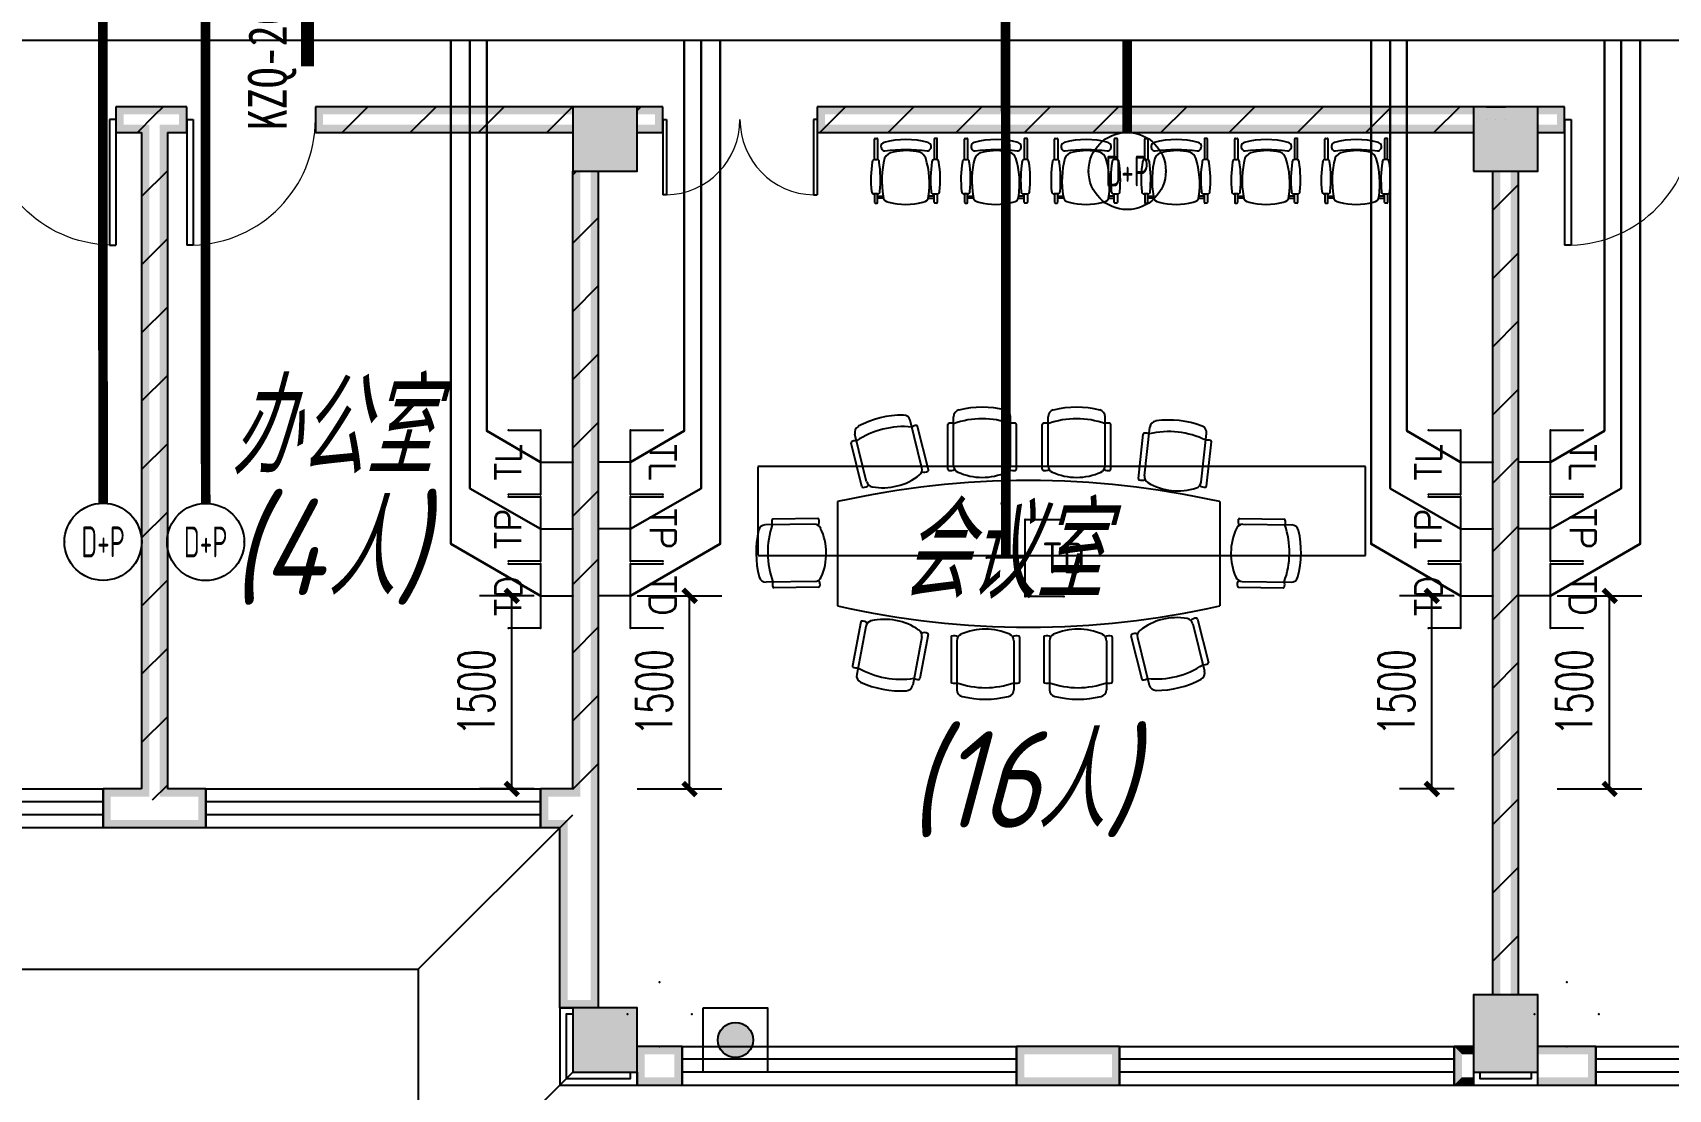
# Model space of a CAD drawing. Extents: x 1241380 to 1952554, y 1012187 to 1766051.
# Drawn here: x 1593869 to 1606579, y 1278688 to 1286896 of the extents above; entities that cross this region are included whole.
import ezdxf
from ezdxf.enums import TextEntityAlignment as Align

# ---------------------------------------------------------------- set-up
doc = ezdxf.new("R2010")
doc.units = 0
doc.linetypes.add('DASH', pattern=[0.35, 0.25, -0.1])
for name, color, linetype in [('1-建筑底图', 8, 'Continuous'), ('DOTLN', 2, 'DASH'), ('EQUIP-插座', 3, 'Continuous'), ('EQUIP-照明', 3, 'Continuous'), ('EQUIP-通讯', 3, 'Continuous'), ('PUB_HATCH', 8, 'Continuous'), ('TEL_DIM', 3, 'Continuous'), ('WIRE-综合布线', 5, 'Continuous'), ('光纤点位', 3, 'Continuous'), ('内网桥架', 1, 'Continuous'), ('填充', 8, 'Continuous'), ('家具', 8, 'Continuous'), ('抗震支吊架', 2, 'Continuous'), ('红机电话', 3, 'Continuous'), ('蓝机电话', 3, 'Continuous')]:
    doc.layers.add(name, color=color, linetype=linetype)
doc.layers.add('内网线路', color=1, linetype='Continuous', lineweight=30)
doc.layers.get('EQUIP-插座').off()
doc.styles.add('_TEL_ATTDEF', font='GBENOR', dxfattribs={"width": 0.8, "height": 3, "bigfont": 'GBCBIG'})
doc.styles.add('_TEL_DIM', font='SIMPLEX', dxfattribs={"width": 0.8, "height": 3.5, "bigfont": 'HZTXT'})
doc.styles.add('A_DIM_T3', font='SIMPLEX', dxfattribs={"width": 0.7, "bigfont": 'HZ'})
doc.styles.add('kzcad', font='', dxfattribs={"width": 0.8})
doc.styles.get("Standard").update_dxf_attribs({"font": 'gbeitc.shx', "bigfont": 'gbcbig.shx'})
doc.styles.get('kzcad').set_extended_font_data('SimSun')
doc.linetypes.add('JIEDI', pattern='A,1.25,-0.25,0.25,-0.25,0.625,["/",Standard,S=0.6,R=0,X=0,Y=-0.3],0.625,-0.25,0.25,-0.25', length=4)
doc.dimstyles.new('_TCH_ARCH&&100', dxfattribs={"dimtxt": 280, "dimasz": 100, "dimexe": 250, "dimexo": 300, "dimgap": 135, "dimtad": 1, "dimdec": 0, "dimzin": 0, "dimdsep": 46, "dimtxsty": 'A_DIM_T3', "dimblk": 'ARCHTICK', "dimcen": 0.09, "dimclrt": 7, "dimazin": 2, "dimtfac": 1, "dimtdec": 0, "dimtix": 1, "dimtmove": 2, "dimatfit": 3, "dimfxl": 100, "dimtolj": 1, "dimtzin": 0, "dimarcsym": 0})
pattern_1 = [(45, (-636285.87, -718395.4), (-265.16515, 265.16515), [])]

# ---------------------------------------------------------------- blocks, each defined once
blk = doc.blocks.new('办公椅2')
at = {"layer": '家具', "color": 8}
for p, q in [((10, 239), (10, 225)), ((81, 244), (15, 244)), ((15, 220), (82, 220)), ((49, 175), (49, 220)), ((49, 220), (65, 220)), ((65, 220), (65, 177)), ((508, 220), (350, 220)), ((352, 244), (508, 244)), ((513, 239), (513, 225)), ((10, -239), (10, -225)), ((15, -220), (82, -220)), ((81, -244), (15, -244)), ((49, -175), (49, -220)), ((49, -220), (65, -220)), ((65, -220), (65, -177)), ((508, -220), (350, -220)), ((352, -244), (508, -244)), ((513, -239), (513, -225))]:
    blk.add_line(p, q, dxfattribs=at)
at = {"layer": '家具'}
for p, q in [((82, 220), (82, 248)), ((349, 242), (349, 226)), ((82, -215), (82, -244)), ((349, -237), (349, -221))]:
    blk.add_line(p, q, dxfattribs=at)
for centre, radius, start, end in [((101, 248), 19, 88.1438, 180), ((193, -568), 840, 80.5473, 96.2767), ((330, 242), 19, 0, 88.1438), ((495, 0), 495, 164.5288, 195.4712), ((63, 132), 45, 90, 180), ((185, -515), 702, 75.5446, 100.0038), ((101, 220), 19, 180, 271.7658), ((193, 1087), 890, 264.0894, 278.9516), ((330, 226), 19, 271.7658, 0), ((325, 93), 80.3, 4.194, 64.106), ((434, 164), 19, 136.4792, 185.4621), ((-1029, -1), 1453, 353.532, 6.4617), ((449, 160), 33.7, 16.6732, 149.5945), ((-146, -1), 650, 344.7441, 15.2559), ((-20, -5), 438, 346.2625, 13.7375), ((322, -71), 91.4, 294.6215, 335.3785), ((63, -132), 45, 180, 270), ((160, 498), 682, 261.8325, 287.0693), ((101, -215), 19, 88.2342, 180), ((101, -244), 19, 180, 271.8562), ((193, -1082), 890, 81.0484, 95.9106), ((330, -221), 19, 0, 88.2342), ((330, -237), 19, 271.8562, 0), ((434, -167), 19, 174.5326, 222.4664), ((449, -163), 33.5, 209.2091, 344.346), ((193, 573), 840, 263.7233, 279.4527)]:
    blk.add_arc(centre, radius, start, end, dxfattribs=at)
at = {"layer": '家具', "color": 8}
for centre, start, end in [((15, 239), 90, 180), ((15, 225), 180, 270), ((508, 239), 0, 90), ((508, 225), 270, 0), ((15, -225), 90, 180), ((15, -239), 180, 270), ((508, -225), 0, 90), ((508, -239), 270, 0)]:
    blk.add_arc(centre, 4.75, start, end, dxfattribs=at)
blk = doc.blocks.new('xfjyc')
at = {"layer": '填充'}
h = blk.add_hatch(color=1, dxfattribs=at)
h.dxf.hatch_style = 1
edge = h.paths.add_edge_path()
edge.add_arc((250, 250), 137, 0, 360)
blk.add_lwpolyline([(0, 500), (500, 500), (500, 0), (0, 0)], close=True)
at = {"color": 1}
blk.add_circle((250, 250), 137, dxfattribs=at)
blk = doc.blocks.new('xfjyc2')
blk.add_blockref('xfjyc', (28365, 76200))
blk = doc.blocks.new('$DorLib2D$00000001')
at = {"color": 0}
for p, q in [((0.45, 0.975), (0.5, 0.975)), ((0.45, 0), (0.45, 0.975)), ((0.5, 0), (0.5, 0.975)), ((0.5, 0), (0.45, 0))]:
    blk.add_line(p, q, dxfattribs=at)
at = {"color": 0, "lineweight": 13}
blk.add_arc((0.475, 0), 0.975, 91.4693, 180, dxfattribs=at)
blk = doc.blocks.new('$WINLIB2D$00000001')
at = {"color": 0}
for points in [[(-0.5, 0.5), (-0.5, -0.5)], [(-0.5, 0.5), (0.5, 0.5)], [(0.5, -0.5), (0.5, 0.5)], [(0.5, 0.1667), (-0.5, 0.1667)], [(0.5, -0.1667), (-0.5, -0.1667)], [(-0.5, -0.5), (0.5, -0.5)]]:
    blk.add_lwpolyline(points, dxfattribs=at)
blk = doc.blocks.new('_FZH')
blk.add_lwpolyline([(-0.5, -0.5), (0.5, -0.5), (0.5, 0.5), (-0.5, 0.5)], close=True)
at = {"layer": 'PUB_HATCH'}
blk.add_solid([(-0.5, -0.5), (0.5, -0.5), (-0.5, 0.5), (0.5, 0.5)], dxfattribs=at)
blk = doc.blocks.new('$plan$00000281')
at = {"layer": '家具'}
for p, q in [((-797, 661), (-889, 1030)), ((-551, 677), (-551, 1058)), ((-108, 677), (-108, 1058)), ((183, 677), (183, 1058)), ((626, 677), (626, 1058)), ((-1227, 553), (-1319, 922)), ((-746, 645), (-831, 982)), ((-596, 650), (-596, 998)), ((-63, 650), (-63, 998)), ((138, 650), (138, 998)), ((671, 650), (671, 998)), ((885, 577), (923, 922)), ((932, 599), (974, 977)), ((1373, 550), (1415, 928)), ((-1264, 516), (-1348, 853)), ((1415, 518), (1453, 864)), ((-1453, 398), (-1453, -412)), ((1517, 398), (1517, -412)), ((-1607, 267), (-1955, 262)), ((1671, 267), (2018, 262)), ((-1634, 222), (-2014, 217)), ((1697, 222), (2077, 217)), ((-1628, -221), (-2008, -227)), ((1691, -221), (2071, -227)), ((-1600, -266), (-1947, -271)), ((1663, -266), (2011, -271)), ((-1273, -536), (-1337, -878)), ((-1234, -571), (-1304, -945)), ((-749, -635), (-813, -976)), ((1308, -551), (1400, -920)), ((1345, -514), (1429, -851)), ((-798, -653), (-869, -1027)), ((-571, -655), (-571, -1002)), ((-526, -682), (-526, -1063)), ((-83, -682), (-83, -1063)), ((-38, -655), (-38, -1002)), ((149, -655), (149, -1002)), ((194, -682), (194, -1063)), ((637, -682), (637, -1063)), ((682, -655), (682, -1002)), ((827, -643), (912, -980)), ((878, -658), (970, -1027))]:
    blk.add_line(p, q, dxfattribs=at)
for centre, radius, start, end in [((-940, 321), 750, 90.0902, 117.9642), ((-941, 1017), 54, 14.0272, 90.0902), ((-497, 1058), 54, 103.937, 180), ((-329, 382), 660, 70.3762, 109.6238), ((-329, 382), 750, 76.063, 103.937), ((-162, 1058), 54, 0, 76.063), ((237, 1058), 54, 103.937, 180), ((405, 382), 660, 70.3762, 109.6238), ((405, 382), 750, 76.063, 103.937), ((572, 1058), 54, 0, 76.063), ((1028, 971), 54, 97.601, 173.664), ((1120, 282), 750, 69.727, 97.601), ((-1266, 935), 54, 117.9642, 194.0272), ((-940, 321), 660, 84.4034, 123.651), ((-841, 931), 57.9, 88.0127, 126.8804), ((-839, 980), 9, 14.0272, 88.0127), ((-587, 998), 9, 106.0145, 180), ((-574, 951), 57.9, 67.1468, 106.0145), ((-85, 951), 57.9, 73.9855, 112.8532), ((-72, 998), 9, 0, 73.9855), ((147, 998), 9, 106.0145, 180), ((161, 951), 57.9, 67.1468, 106.0145), ((649, 951), 57.9, 73.9855, 112.8532), ((662, 998), 9, 0, 73.9855), ((932, 921), 9, 99.6786, 173.664), ((940, 873), 57.9, 60.8108, 99.6786), ((1120, 282), 660, 64.0403, 103.2878), ((1361, 934), 54, 353.664, 69.727), ((-1339, 855), 9, 120.0417, 194.0272), ((-1315, 813), 57.9, 81.174, 120.0417), ((1425, 819), 57.9, 67.6495, 106.5173), ((1444, 865), 9, 353.664, 67.6495), ((-849, 648), 54, 308.1762, 14.0272), ((-755, 643), 9, 300.0417, 14.0272), ((-587, 650), 9, 180, 253.9855), ((-574, 697), 57.9, 253.9855, 302.3202), ((-497, 677), 54, 180, 245.851), ((-162, 677), 54, 294.149, 0), ((-85, 697), 57.9, 237.6798, 286.0145), ((-72, 650), 9, 286.0145, 0), ((147, 650), 9, 180, 253.9855), ((161, 697), 57.9, 253.9855, 302.3202), ((237, 677), 54, 180, 245.851), ((572, 677), 54, 294.149, 0), ((649, 697), 57.9, 237.6798, 286.0145), ((662, 650), 9, 286.0145, 0), ((32, -6202), 6765, 77.3196, 102.6804), ((-1255, 518), 9, 194.0272, 268.0127), ((-1253, 567), 57.9, 268.0127, 316.3474), ((-1174, 566), 54, 194.0272, 259.8782), ((-1102, 970), 464, 259.8782, 308.1762), ((-780, 685), 57.9, 251.707, 300.0417), ((-329, 1051), 464, 245.851, 294.149), ((405, 1051), 464, 245.851, 294.149), ((894, 576), 9, 173.664, 247.6495), ((912, 622), 57.9, 247.6495, 295.9842), ((986, 593), 54, 173.664, 239.515), ((1194, 946), 464, 239.515, 287.813), ((1319, 556), 54, 287.813, 353.664), ((1397, 568), 57.9, 231.3438, 279.6786), ((1406, 519), 9, 279.6786, 353.664), ((-1907, 240), 57.9, 164.7793, 203.647), ((-1955, 253), 9, 90.7938, 164.7793), ((-1607, 258), 9, 16.8083, 90.7938), ((-1654, 244), 57.9, 328.4736, 16.8083), ((1717, 244), 57.9, 163.1917, 211.5264), ((1671, 258), 9, 89.2062, 163.1917), ((2018, 253), 9, 15.2207, 89.2062), ((1971, 240), 57.9, 336.353, 15.2207), ((-1336, 4), 750, 166.8568, 194.7308), ((-2014, 163), 54, 90.7938, 166.8568), ((-1336, 4), 660, 161.17, 200.4176), ((-1633, 168), 54, 24.9428, 90.7938), ((-2005, -5), 464, 336.6448, 24.9428), ((2068, -5), 464, 155.0572, 203.3552), ((1696, 168), 54, 89.2062, 155.0572), ((1399, 4), 660, 339.5824, 18.83), ((2077, 163), 54, 13.1432, 89.2062), ((1399, 4), 750, 345.2692, 13.1432), ((-2009, -173), 54, 194.7308, 270.7938), ((-1901, -248), 57.9, 157.9406, 196.8083), ((-1629, -167), 54, 270.7938, 336.6448), ((-1647, -244), 57.9, 344.7793, 33.114), ((1692, -167), 54, 203.3552, 269.2062), ((1711, -244), 57.9, 146.886, 195.2207), ((1964, -248), 57.9, 343.1917, 22.0594), ((2072, -173), 54, 269.2062, 345.2692), ((-1947, -262), 9, 196.8083, 270.7938), ((-1600, -257), 9, 270.7938, 344.7793), ((1663, -257), 9, 195.2207, 269.2062), ((2011, -262), 9, 269.2062, 343.1917), ((32, 6188), 6765, 257.3196, 282.6804), ((1183, -967), 464, 79.8781, 128.1762), ((1334, -565), 57.9, 88.0126, 136.3473), ((1336, -516), 9, 14.0271, 88.0126), ((-1264, -538), 9, 95.3403, 169.3258), ((-1260, -587), 57.9, 47.0056, 95.3403), ((-1181, -581), 54, 103.4748, 169.3258), ((-1085, -980), 464, 55.1768, 103.4748), ((-851, -643), 54, 349.3258, 55.1768), ((-780, -677), 57.9, 63.3113, 111.646), ((-758, -633), 9, 349.3258, 63.3113), ((-472, -682), 54, 114.149, 180), ((-304, -1056), 464, 65.851, 114.149), ((-137, -682), 54, 0, 65.851), ((248, -682), 54, 114.149, 180), ((416, -1056), 464, 65.851, 114.149), ((583, -682), 54, 0, 65.851), ((836, -641), 9, 120.0417, 194.0271), ((861, -683), 57.9, 71.7069, 120.0417), ((930, -645), 54, 128.1762, 194.0271), ((1255, -564), 54, 14.0271, 79.8781), ((-562, -655), 9, 106.0145, 180), ((-548, -702), 57.9, 57.6798, 106.0145), ((-60, -702), 57.9, 73.9855, 122.3202), ((-47, -655), 9, 0, 73.9855), ((158, -655), 9, 106.0145, 180), ((172, -702), 57.9, 57.6798, 106.0145), ((660, -702), 57.9, 73.9855, 122.3202), ((673, -655), 9, 0, 73.9855), ((-1328, -879), 9, 169.3258, 243.3113), ((-1306, -836), 57.9, 243.3113, 282.179), ((1021, -319), 660, 264.4034, 303.6509), ((1396, -811), 57.9, 261.1739, 300.0417), ((1420, -853), 9, 300.0417, 14.0271), ((-1251, -955), 54, 169.3258, 245.3888), ((-961, -322), 660, 239.702, 278.9496), ((-961, -322), 750, 245.3888, 273.2628), ((-827, -926), 57.9, 236.4726, 275.3403), ((-822, -975), 9, 275.3403, 349.3258), ((-562, -1002), 9, 180, 253.9855), ((-548, -955), 57.9, 253.9855, 292.8532), ((-304, -387), 660, 250.3762, 289.6238), ((-60, -955), 57.9, 247.1468, 286.0145), ((-47, -1002), 9, 286.0145, 0), ((158, -1002), 9, 180, 253.9855), ((172, -955), 57.9, 253.9855, 292.8532), ((416, -387), 660, 250.3762, 289.6238), ((660, -955), 57.9, 247.1468, 286.0145), ((673, -1002), 9, 286.0145, 0), ((920, -978), 9, 194.0271, 268.0126), ((922, -929), 57.9, 268.0126, 306.8804), ((1021, -319), 750, 270.0901, 297.9641), ((1347, -933), 54, 297.9641, 14.0271), ((-922, -1017), 54, 273.2628, 349.3258), ((-472, -1063), 54, 180, 256.063), ((-304, -387), 750, 256.063, 283.937), ((-137, -1063), 54, 283.937, 0), ((248, -1063), 54, 180, 256.063), ((416, -387), 750, 256.063, 283.937), ((583, -1063), 54, 283.937, 0), ((1022, -1014), 54, 194.0271, 270.0901)]:
    blk.add_arc(centre, radius, start, end, dxfattribs=at)
blk = doc.blocks.new('$DorLib2D$00000002')
at = {"color": 0}
for p, q in [((-0.5, 0), (-0.5, 0.4875)), ((-0.475, 0.4875), (-0.5, 0.4875)), ((-0.475, 0), (-0.475, 0.4875)), ((0.475, 0), (0.475, 0.4875)), ((0.475, 0.4875), (0.5, 0.4875)), ((0.5, 0), (0.5, 0.4875)), ((-0.5, 0), (-0.475, 0)), ((0.5, 0), (0.475, 0))]:
    blk.add_line(p, q, dxfattribs=at)
at = {"color": 0, "lineweight": 13}
for centre, start, end in [((-0.4875, 0), 0, 88.53072), ((0.4875, 0), 91.46928, 180)]:
    blk.add_arc(centre, 0.4875, start, end, dxfattribs=at)
blk = doc.blocks.new('1-一层建筑底图')
at = {"layer": '1-建筑底图'}
h = blk.add_hatch(dxfattribs=at)
h.set_pattern_fill('普通砖', color=8, scale=150, style=0)
h.set_pattern_definition(pattern_1)
h.paths.add_polyline_path([(24050, 83517), (24050, 83650), (23750, 83650), (23750, 83450), (23950, 83450), (24010, 83510)])
for points in [[(24050, 83650), (23750, 83650), (23810, 83590), (24050, 83590)], [(23750, 83650), (23750, 83450), (23810, 83510), (23810, 83590)], [(24300, 83650), (24050, 83650), (24050, 83590), (24240, 83590)], [(24300, 83450), (24300, 83650), (24240, 83590), (24240, 83510)], [(27300, 83590), (27300, 83650), (25300, 83650), (25360, 83590)], [(25300, 83650), (25300, 83450), (25360, 83510), (25360, 83590)], [(27800, 83650), (27300, 83650), (27360, 83590), (27740, 83590)], [(27300, 83650), (27300, 83150), (27360, 83210), (27360, 83590)], [(27800, 83150), (27800, 83650), (27740, 83590), (27740, 83210)], [(27800, 83650), (27800, 83590), (27940, 83590), (28000, 83650)], [(28000, 83450), (28000, 83650), (27940, 83590), (27940, 83510)], [(34300, 83590), (34300, 83650), (34400, 83650), (34400, 83650), (29200, 83650), (29260, 83590)], [(29200, 83650), (29200, 83450), (29260, 83510), (29260, 83590)], [(34800, 83650), (34300, 83650), (34360, 83590), (34740, 83590)], [(34300, 83650), (34300, 83150), (34360, 83210), (34360, 83590)], [(34400, 83650), (34550, 83650), (34550, 83650), (34400, 83650)], [(34400, 83650), (34460, 83650), (34460, 83650), (34400, 83650)], [(34550, 83650), (34800, 83650), (34800, 83590), (34948, 83590), (35008, 83650), (34550, 83650)], [(34800, 83150), (34800, 83650), (34740, 83590), (34740, 83210)], [(35008, 83450), (35008, 83650), (34948, 83590), (34948, 83510)], [(23750, 83450), (23950, 83450), (24010, 83510), (23810, 83510)], [(23950, 83450), (23950, 78350), (24010, 78290), (24010, 83510)], [(24150, 83450), (24150, 78350), (24090, 78290), (24090, 83510)], [(24150, 83450), (24300, 83450), (24240, 83510), (24090, 83510)], [(27300, 83450), (27300, 83510), (25360, 83510), (25300, 83450)], [(27800, 83510), (27800, 83450), (28000, 83450), (27940, 83510)], [(34300, 83450), (34300, 83510), (29260, 83510), (29200, 83450)], [(34800, 83510), (34800, 83450), (35008, 83450), (34948, 83510)], [(27300, 83150), (27800, 83150), (27740, 83210), (27360, 83210)], [(27360, 83150), (27300, 83150), (27300, 78350), (27360, 78290)], [(27500, 83150), (27440, 83150), (27440, 78150), (27500, 78150)], [(34300, 83150), (34800, 83150), (34740, 83210), (34360, 83210)], [(34510, 83150), (34450, 83150), (34450, 76750), (34510, 76750)], [(34650, 83150), (34590, 83150), (34590, 76750), (34650, 76750)], [(23950, 78350), (23650, 78350), (23710, 78290), (24010, 78290)], [(23650, 78350), (23650, 78050), (23710, 78110), (23710, 78290)], [(24450, 78350), (24150, 78350), (24090, 78290), (24390, 78290)], [(24450, 78050), (24450, 78350), (24390, 78290), (24390, 78110)], [(27300, 78350), (27050, 78350), (27110, 78290), (27360, 78290)], [(27050, 78350), (27050, 78050), (27110, 78110), (27110, 78290)], [(23650, 78050), (24050, 78050), (24050, 78110), (23710, 78110)], [(24050, 78050), (24450, 78050), (24390, 78110), (24050, 78110)], [(27050, 78050), (27200, 78050), (27260, 78110), (27110, 78110)], [(27200, 76650), (27260, 76650), (27260, 78110), (27200, 78050)], [(27500, 76650), (27500, 78150), (27440, 78150), (27440, 76650)], [(27200, 76650), (27500, 76650), (27500, 76710), (27200, 76710)], [(27800, 76650), (27300, 76650), (27360, 76590), (27740, 76590)], [(27300, 76650), (27300, 76150), (27360, 76210), (27360, 76590)], [(27800, 76150), (27800, 76650), (27740, 76590), (27740, 76210)], [(34800, 76750), (34300, 76750), (34360, 76690), (34740, 76690)], [(34300, 76750), (34300, 76150), (34360, 76210), (34360, 76690)], [(34800, 76150), (34800, 76750), (34740, 76690), (34740, 76210)], [(28150, 76350), (27800, 76350), (27860, 76290), (28090, 76290)], [(27800, 76350), (27800, 76150), (27800, 76050), (27860, 76110), (27860, 76290)], [(28150, 76050), (28150, 76350), (28090, 76290), (28090, 76110)], [(31550, 76350), (30750, 76350), (30810, 76290), (31490, 76290)], [(30750, 76350), (30750, 76050), (30810, 76110), (30810, 76290)], [(31550, 76050), (31550, 76350), (31490, 76290), (31490, 76110)], [(34300, 76350), (34150, 76350), (34210, 76290), (34300, 76290)], [(34150, 76350), (34150, 76050), (34210, 76110), (34210, 76290)], [(34800, 76350), (34800, 76290), (35190, 76290), (35250, 76350)], [(35250, 76050), (35250, 76350), (35190, 76290), (35190, 76110)], [(27300, 76150), (27800, 76150), (27740, 76210), (27360, 76210)], [(34300, 76150), (34800, 76150), (34740, 76210), (34360, 76210)], [(27800, 76050), (28150, 76050), (28090, 76110), (27860, 76110)], [(30750, 76050), (31550, 76050), (31490, 76110), (30810, 76110)], [(34150, 76050), (34300, 76050), (34300, 76110), (34210, 76110)], [(34800, 76050), (35250, 76050), (35190, 76110), (34800, 76110)]]:
    blk.add_hatch(color=8, dxfattribs=at).paths.add_polyline_path(points)
h = blk.add_hatch(dxfattribs=at)
h.set_pattern_fill('普通砖', color=8, scale=150, style=0)
h.set_pattern_definition(pattern_1)
h.paths.add_polyline_path([(24090, 83510), (24150, 83450), (24300, 83450), (24300, 83650), (24050, 83650), (24050, 83517)])
h = blk.add_hatch(dxfattribs=at)
h.set_pattern_fill('普通砖', color=8, scale=150, style=0)
h.set_pattern_definition(pattern_1)
h.paths.add_polyline_path([(27300, 83450), (27300, 83650), (25300, 83650), (25300, 83450)])
h = blk.add_hatch(dxfattribs=at)
h.set_pattern_fill('普通砖', color=8, scale=150, style=0)
h.set_pattern_definition(pattern_1)
h.paths.add_polyline_path([(27800, 83650), (27800, 83450), (28000, 83450), (28000, 83650)])
h = blk.add_hatch(dxfattribs=at)
h.set_pattern_fill('普通砖', color=8, scale=150, style=0)
h.set_pattern_definition(pattern_1)
h.paths.add_polyline_path([(34300, 83450), (34300, 83650), (34400, 83650), (34400, 83650), (29200, 83650), (29200, 83450)])
h = blk.add_hatch(dxfattribs=at)
h.set_pattern_fill('普通砖', color=8, scale=150, style=0)
h.set_pattern_definition(pattern_1)
h.paths.add_polyline_path([(34550, 83650), (34800, 83650), (34800, 83450), (35008, 83450), (35008, 83650), (34550, 83650)])
h = blk.add_hatch(dxfattribs=at)
h.set_pattern_fill('普通砖', color=8, scale=150, style=0)
h.set_pattern_definition(pattern_1)
h.paths.add_polyline_path([(24050, 83517), (24010, 83510), (23950, 83450), (23950, 78350), (24050, 78250), (24150, 78350), (24150, 83450), (24090, 83510)])
h = blk.add_hatch(dxfattribs=at)
h.set_pattern_fill('普通砖', color=8, scale=150, style=0)
h.set_pattern_definition(pattern_1)
h.paths.add_polyline_path([(27500, 83150), (27300, 83150), (27300, 78350), (27360, 78290), (27333, 78183), (27440, 78150), (27500, 78150)])
h = blk.add_hatch(dxfattribs=at)
h.set_pattern_fill('普通砖', color=8, scale=150, style=0)
h.set_pattern_definition(pattern_1)
h.paths.add_polyline_path([(34650, 83150), (34450, 83150), (34450, 76750), (34650, 76750)])
at = {"layer": '1-建筑底图', "color": 8}
for p, q in [((24050, 83650), (23750, 83650)), ((23750, 83650), (23750, 83450)), ((24300, 83650), (24050, 83650)), ((24300, 83450), (24300, 83650)), ((27300, 83650), (25300, 83650)), ((25300, 83650), (25300, 83450)), ((28000, 83650), (27800, 83650)), ((28000, 83450), (28000, 83650)), ((34400, 83650), (29200, 83650)), ((29200, 83650), (29200, 83450)), ((34400, 83650), (34550, 83650)), ((35008, 83650), (34550, 83650)), ((35008, 83450), (35008, 83650)), ((34400, 83550), (34400, 83550)), ((34475, 83550), (34475, 83550)), ((34550, 83550), (34550, 83550)), ((23750, 83450), (23950, 83450)), ((23950, 83450), (23950, 78350)), ((24150, 83450), (24150, 78350)), ((24150, 83450), (24300, 83450)), ((25300, 83450), (27300, 83450)), ((27800, 83450), (28000, 83450)), ((29200, 83450), (34300, 83450)), ((34800, 83450), (35008, 83450)), ((27300, 78350), (27300, 83150)), ((27500, 78150), (27500, 83150)), ((34450, 76750), (34450, 83150)), ((34650, 76750), (34650, 83150)), ((23950, 78350), (23650, 78350)), ((23650, 78350), (23650, 78050)), ((24450, 78350), (24150, 78350)), ((24450, 78050), (24450, 78350)), ((27300, 78350), (27050, 78350)), ((27050, 78350), (27050, 78050)), ((23650, 78050), (24050, 78050)), ((24050, 78050), (24450, 78050)), ((26100, 76950), (27300, 78150)), ((27050, 78050), (27200, 78050)), ((27200, 76650), (27200, 78050)), ((27500, 76650), (27500, 78150)), ((27200, 76650), (27300, 76650)), ((28150, 76350), (27800, 76350)), ((28150, 76050), (28150, 76350)), ((31550, 76350), (30750, 76350)), ((30750, 76350), (30750, 76050)), ((31550, 76050), (31550, 76350)), ((34300, 76350), (34150, 76350)), ((34150, 76350), (34150, 76050)), ((35250, 76350), (34800, 76350)), ((35250, 76050), (35250, 76350)), ((26100, 74950), (27300, 76150)), ((27800, 76150), (27800, 76050)), ((27800, 76050), (28150, 76050)), ((30750, 76050), (31550, 76050)), ((34150, 76050), (34300, 76050)), ((34800, 76050), (35250, 76050))]:
    blk.add_line(p, q, dxfattribs=at)
for points in [[(15000, 71650), (15000, 76950), (26100, 76950), (26100, 74950), (50750, 74950)], [(27300, 76650), (27200, 76650), (27200, 76050), (27800, 76050), (27800, 76150)], [(27300, 76600), (27250, 76600), (27250, 76100), (27750, 76100), (27750, 76150)], [(34300, 76150), (34300, 76050), (34800, 76050), (34800, 76150)], [(34350, 76150), (34350, 76100), (34750, 76100), (34750, 76150)]]:
    blk.add_lwpolyline(points, dxfattribs=at)
for name, p, xscale, yscale, zscale in [('_FZH', (27550, 83400), 500.0009761839174, 500.0000001980225, 500.0000001980225), ('$DorLib2D$00000001', (35508, 83550), -1000, -1000, -1000), ('$WINLIB2D$00000001', (22350, 78200), 2600, 300, 2600), ('$WINLIB2D$00000001', (25750, 78200), 2600, 300, 2600)]:
    blk.add_blockref(name, p, dxfattribs=dict(at, xscale=xscale, yscale=yscale, zscale=zscale))
for name, p, xscale, yscale, zscale, rotation in [('_FZH', (34550, 83400), 499.9999993913807, 499.987571166479, 499.987571166479, 7.443838987317013e-09), ('$DorLib2D$00000001', (23250, 83550), -1000, 1000, -1000, 180), ('$DorLib2D$00000001', (24800, 83550), 1000, 1000, 1000, 180), ('$DorLib2D$00000002', (28600, 83550), 1200, 1200, 1200, 180), ('_FZH', (27550, 76400), 499.9995176560478, 500.0121183975134, 500.0121183975134, 359.9999999735463), ('_FZH', (34550, 76450), 499.9999997687992, 600.0245472484967, 600.0245472484967, 359.9999999769348), ('$WINLIB2D$00000001', (29450, 76200), -2600, -300, -2600, 180), ('$WINLIB2D$00000001', (32850, 76200), -2600, -300, -2600, 180), ('$WINLIB2D$00000001', (36550, 76200), -2600, -300, -2600, 180)]:
    blk.add_blockref(name, p, dxfattribs=dict(at, xscale=xscale, yscale=yscale, zscale=zscale, rotation=rotation))
at = {"layer": '1-建筑底图', "color": 8, "lineweight": 9, "rotation": 90}
for p in [(29889, 82891), (30589, 82891), (31289, 82891), (31989, 82891), (32689, 82891), (33389, 82891)]:
    blk.add_blockref('办公椅2', p, dxfattribs=at)
at = {"layer": '1-建筑底图', "color": 8}
for name, p in [('$plan$00000281', (30811, 80184)), ('xfjyc2', (-50, -50))]:
    blk.add_blockref(name, p, dxfattribs=at)
for s, height, p in [('办公室', 723.4, (24640, 80796)), ('(4', 750, (24638, 79855)), ('人', 723, (25388, 79855)), (')', 750, (25914, 79855)), ('会议室', 723.4, (29845, 79833)), ('(16', 750, (29903, 78049)), ('人', 723, (30903, 78049)), (')', 750, (31429, 78049))]:
    blk.add_text(s, height=height, dxfattribs=at).set_placement(p)
blk = doc.blocks.new('$equip_U$00000080(win7-PC-wzy)')
blk.add_circle((0, 0.5), 0.5)
for p in [(0, 0.999), (-0.5, 0.5), (0.5, 0.5)]:
    blk.add_point(p)
at = {"color": 7, "style": '_TEL_DIM', "width": 0.7}
blk.add_attdef('$TEXT$', text='', height=0.4, dxfattribs=at).set_placement((0, 0.5), align=Align.MIDDLE_CENTER)
at = {"color": 7, "style": '_TEL_DIM', "flags": 1}
for tag in ['A', 'REMARK']:
    blk.add_attdef(tag, text='', height=0.00002, dxfattribs=at).set_placement((0, 0), align=Align.MIDDLE_CENTER)
blk = doc.blocks.new('$equip$00002670')
for p, q in [((-0.5, 0.499), (-0.5, 0.999)), ((0.5, 0.999), (0.5, 0.499)), ((0.5, 0.499), (-0.5, 0.499)), ((0, 0.5), (0, 0))]:
    blk.add_line(p, q)
for p in [(-0.5, 0.999), (0.5, 0.999), (-0.5, 0.499), (0.5, 0.499), (0, 0)]:
    blk.add_point(p)
at = {"color": 7, "style": '_TEL_DIM'}
blk.add_attdef('$TEXT$', text='', height=0.4, dxfattribs=at).set_placement((0, 0.999), align=Align.MIDDLE_CENTER)
at = {"color": 7, "style": '_TEL_DIM', "flags": 1}
blk.add_attdef('A', text='', height=0.000025, dxfattribs=at).set_placement((0, 0), align=Align.MIDDLE_CENTER)
blk = doc.blocks.new('$equip$00001239')
for p, q in [((-0.5, 1.05), (-0.5, 1)), ((0.5, 1.05), (0.5, 1)), ((0.5, 1), (-0.5, 1)), ((0.5, 0.5), (-0.5, 0.5)), ((0, 0.5), (0, 0))]:
    blk.add_line(p, q)
blk.add_arc((0, 1), 0.5, 180, 0)
for points in [[(0, 0.75), (-0.433, 0.75), (0, 1), (-0.5, 1)], [(0, 0.567), (-0.25, 0.567), (0, 0.75), (-0.433, 0.75)], [(0, 0.5), (0, 0.5), (0, 0.567), (-0.25, 0.567)]]:
    blk.add_solid(points)
at = {"layer": 'EQUIP-照明'}
for p in [(0, 1), (-0.5, 0.5), (0.5, 0.5), (0, 0)]:
    blk.add_point(p, dxfattribs=at)
at = {"layer": 'EQUIP-照明', "flags": 9}
blk.add_attdef('A', (0, 0), '', height=0.00002, dxfattribs=at)
blk = doc.blocks.new('$equip$00001867')
for p, q in [((-0.5, 0.499), (-0.5, 0.999)), ((0.5, 0.999), (0.5, 0.499)), ((0.5, 0.499), (-0.5, 0.499)), ((0, 0.5), (0, 0))]:
    blk.add_line(p, q)
for p in [(-0.5, 0.999), (0.5, 0.999), (-0.5, 0.499), (0.5, 0.499), (0, 0)]:
    blk.add_point(p)
at = {"color": 7, "style": '_TEL_DIM'}
blk.add_attdef('$TEXT$', text='', height=0.4, dxfattribs=at).set_placement((0, 0.999), align=Align.MIDDLE_CENTER)
at = {"color": 7, "style": '_TEL_DIM', "flags": 1}
blk.add_attdef('A', text='', height=0.00002, dxfattribs=at).set_placement((0, 0), align=Align.MIDDLE_CENTER)
blk = doc.blocks.new('_ArchTick')
at = {"color": 0, "linetype": 'ByBlock', "const_width": 0.4}
blk.add_lwpolyline([(-0.5, -0.5), (0.5, 0.5)], dxfattribs=at)
blk = doc.blocks.new('*D197')
at = {"layer": 'Defpoints', "color": 0, "transparency": 16777216}
for p in [(41281, 305067), (41989, 305067), (41281, 303567)]:
    blk.add_point(p, dxfattribs=at)
at = {"layer": 'TEL_DIM', "color": 0, "lineweight": -2, "transparency": 16777216}
for p, q in [((41581, 305067), (42239, 305067)), ((41989, 303567), (41989, 305067)), ((41581, 303567), (42239, 303567))]:
    blk.add_line(p, q, dxfattribs=at)
at = {"layer": 'TEL_DIM', "color": 0, "lineweight": -2, "transparency": 16777216, "xscale": 100, "yscale": 100, "zscale": 100}
for p, rotation in [((41989, 305067), 90), ((41989, 303567), 270)]:
    blk.add_blockref('_ArchTick', p, dxfattribs=dict(at, rotation=rotation))
at = {"layer": 'TEL_DIM', "color": 7, "transparency": 16777216, "insert": (41714, 304317), "char_height": 280, "attachment_point": 5, "rotation": 90, "style": 'A_DIM_T3'}
blk.add_mtext('\\A1;1500', dxfattribs=at)
blk = doc.blocks.new('*D198')
at = {"layer": 'Defpoints', "color": 0, "transparency": 16777216}
for p in [(34131, 305067), (34839, 305067), (34131, 303567)]:
    blk.add_point(p, dxfattribs=at)
at = {"layer": 'TEL_DIM', "color": 0, "lineweight": -2, "transparency": 16777216}
for p, q in [((34431, 305067), (35089, 305067)), ((34839, 303567), (34839, 305067)), ((34431, 303567), (35089, 303567))]:
    blk.add_line(p, q, dxfattribs=at)
at = {"layer": 'TEL_DIM', "color": 0, "lineweight": -2, "transparency": 16777216, "xscale": 100, "yscale": 100, "zscale": 100}
for p, rotation in [((34839, 305067), 90), ((34839, 303567), 270)]:
    blk.add_blockref('_ArchTick', p, dxfattribs=dict(at, rotation=rotation))
at = {"layer": 'TEL_DIM', "color": 7, "transparency": 16777216, "insert": (34564, 304317), "char_height": 280, "attachment_point": 5, "rotation": 90, "style": 'A_DIM_T3'}
blk.add_mtext('\\A1;1500', dxfattribs=at)
blk = doc.blocks.new('*D202')
at = {"layer": 'Defpoints', "color": 0, "transparency": 16777216}
for p in [(40607, 305067), (41081, 305067), (41081, 303567)]:
    blk.add_point(p, dxfattribs=at)
at = {"layer": 'TEL_DIM', "color": 0, "lineweight": -2, "transparency": 16777216}
for p, q in [((40781, 305067), (40357, 305067)), ((40607, 303567), (40607, 305067)), ((40781, 303567), (40357, 303567))]:
    blk.add_line(p, q, dxfattribs=at)
at = {"layer": 'TEL_DIM', "color": 0, "lineweight": -2, "transparency": 16777216, "xscale": 100, "yscale": 100, "zscale": 100}
for p, rotation in [((40607, 305067), 90), ((40607, 303567), 270)]:
    blk.add_blockref('_ArchTick', p, dxfattribs=dict(at, rotation=rotation))
at = {"layer": 'TEL_DIM', "color": 7, "transparency": 16777216, "insert": (40332, 304317), "char_height": 280, "attachment_point": 5, "rotation": 90, "style": 'A_DIM_T3'}
blk.add_mtext('\\A1;1500', dxfattribs=at)
blk = doc.blocks.new('*D203')
at = {"layer": 'Defpoints', "color": 0, "transparency": 16777216}
for p in [(33457, 305067), (33931, 305067), (33931, 303567)]:
    blk.add_point(p, dxfattribs=at)
at = {"layer": 'TEL_DIM', "color": 0, "lineweight": -2, "transparency": 16777216}
for p, q in [((33631, 305067), (33207, 305067)), ((33457, 303567), (33457, 305067)), ((33631, 303567), (33207, 303567))]:
    blk.add_line(p, q, dxfattribs=at)
at = {"layer": 'TEL_DIM', "color": 0, "lineweight": -2, "transparency": 16777216, "xscale": 100, "yscale": 100, "zscale": 100}
for p, rotation in [((33457, 305067), 90), ((33457, 303567), 270)]:
    blk.add_blockref('_ArchTick', p, dxfattribs=dict(at, rotation=rotation))
at = {"layer": 'TEL_DIM', "color": 7, "transparency": 16777216, "insert": (33182, 304317), "char_height": 280, "attachment_point": 5, "rotation": 90, "style": 'A_DIM_T3'}
blk.add_mtext('\\A1;1500', dxfattribs=at)
blk = doc.blocks.new('A$C4A9128F6')
at = {"layer": 'DOTLN', "linetype": 'DASH'}
blk.add_lwpolyline([(-38161.2, -4032.4), (-33438.7, -4032.4), (-33438.7, -3342.2), (-38161.2, -3342.2)], close=True, dxfattribs=at)
at = {"layer": '内网桥架'}
blk.add_line((-2594, -31.3), (-53615, -31.3), dxfattribs=at)
at = {"layer": '内网线路'}
for points in [[(-39849.3, -4346.7), (-40545.9, -3942.3), (-40545.9, -31.3)], [(-39849.3, -3826.7), (-40398.2, -3512.4), (-40398.2, -31.3)], [(-39849.3, -3308.4), (-40267.2, -3065.3), (-40267.2, -31.3)], [(-39150.3, -3308.4), (-38732.4, -3065.3), (-38732.4, -31.3)], [(-39150.3, -3826.7), (-38601.4, -3512.4), (-38601.4, -31.3)], [(-39150.3, -4346.7), (-38453.8, -3942.3), (-38453.8, -31.3)], [(-32699.3, -4346.7), (-33395.9, -3942.3), (-33395.9, -31.3)], [(-32699.3, -3826.7), (-33248.2, -3512.4), (-33248.2, -31.3)], [(-32699.3, -3308.4), (-33117.2, -3065.3), (-33117.2, -31.3)], [(-32000.3, -3308.4), (-31582.4, -3065.3), (-31582.4, -31.3)], [(-32000.3, -3826.7), (-31451.4, -3512.4), (-31451.4, -31.3)], [(-32000.3, -4346.7), (-31303.8, -3942.3), (-31303.8, -31.3)]]:
    blk.add_lwpolyline(points, dxfattribs=at)
at = {"layer": 'EQUIP-插座', "xscale": 500, "yscale": 500, "zscale": 500}
for p in [(-38924.8, -7846.7), (-31874.8, -7846.7)]:
    blk.add_blockref('$equip$00001239', p, dxfattribs=at)
at = {"layer": '光纤点位', "xscale": 500, "yscale": 500, "zscale": 500}
for p, rotation in [((-39599.8, -4346.7), 90), ((-39399.8, -4346.7), 270), ((-32449.8, -4346.7), 90), ((-32249.8, -4346.7), 270)]:
    blk.add_blockref('$equip$00002670', p, dxfattribs=dict(at, rotation=rotation)).add_auto_attribs({'$TEXT$': 'TD'})
at = {"layer": '红机电话', "xscale": 500, "yscale": 500, "zscale": 500}
for p, rotation in [((-39599.8, -3826.7), 90), ((-39399.8, -3826.7), 270), ((-32449.8, -3826.7), 90), ((-32249.8, -3826.7), 270)]:
    blk.add_blockref('$equip$00001867', p, dxfattribs=dict(at, rotation=rotation)).add_auto_attribs({'$TEXT$': 'TP'})
at = {"layer": '蓝机电话', "xscale": 500, "yscale": 500, "zscale": 500}
for p, rotation in [((-39599.8, -3308.4), 90), ((-39399.8, -3308.4), 270), ((-32449.8, -3308.4), 90), ((-32249.8, -3308.4), 270)]:
    blk.add_blockref('$equip$00001867', p, dxfattribs=dict(at, rotation=rotation)).add_auto_attribs({'$TEXT$': 'TL'})
at = {"layer": 'TEL_DIM'}
for p1, p2, distance, picture, middle in [((-39599.8, -5846.7), (-39599.8, -4346.7), 473.5, '*D203', (-40348.3, -5096.7)), ((-39399.8, -5846.7), (-39399.8, -4346.7), -708, '*D198', (-38966.8, -5096.7)), ((-32449.8, -5846.7), (-32449.8, -4346.7), 473.5, '*D202', (-33198.3, -5096.7)), ((-32249.8, -5846.7), (-32249.8, -4346.7), -708, '*D197', (-31816.8, -5096.7))]:
    dim = blk.add_aligned_dim(p1=p1, p2=p2, distance=distance, dimstyle='_TCH_ARCH&&100', dxfattribs=at)
    dim.commit()
    dim.dimension.update_dxf_attribs({"geometry": picture, "text_midpoint": middle, "insert": (-73530.4, -309413.6)})

msp = doc.modelspace()

# ---------------------------------------------------------------- linework, layer by layer
at = {"layer": 'WIRE-综合布线', "linetype": 'Continuous', "const_width": 75}
for points in [[(1594413.2, 1287381.4), (1594415.3, 1283240.5)], [(1595210.6, 1287381.8), (1595212.7, 1283239.5)], [(1601429, 1287385), (1601431.2, 1282815.6)], [(1602373.6, 1286836.5), (1602374, 1286121.1)]]:
    msp.add_lwpolyline(points, dxfattribs=at)
at = {"layer": '抗震支吊架', "color": 2, "const_width": 100}
msp.add_lwpolyline([(1596003.4, 1286635), (1596003.4, 1287435)], dxfattribs=at)

# ---------------------------------------------------------------- block references
at = {"layer": '1-建筑底图', "linetype": 'JIEDI'}
msp.add_blockref('1-一层建筑底图', (1570765, 1202671.1), dxfattribs=at)
at = {"layer": '1-建筑底图', "color": 3}
msp.add_blockref('A$C4A9128F6', (1637664.8, 1286867.8), dxfattribs=at)
at = {"layer": 'EQUIP-通讯', "linetype": 'JIEDI'}
ref = msp.add_blockref('$equip_U$00000080(win7-PC-wzy)', (1602374, 1285521.7), dxfattribs=dict(at, xscale=600, yscale=600, zscale=600))
ref.add_attrib('$TEXT$', 'D+P', dxfattribs={"layer": '0', "color": 7, "height": 240, "style": '_TEL_ATTDEF', "width": 0.7}).set_placement((1602374, 1285821.4), align=Align.MIDDLE_CENTER)
ref = msp.add_blockref('$equip_U$00000080(win7-PC-wzy)', (1594415.3, 1282641.1), dxfattribs=dict(at, xscale=600, yscale=600, zscale=600))
ref.add_attrib('$TEXT$', 'D+P', dxfattribs={"layer": '0', "color": 7, "height": 240, "style": '_TEL_ATTDEF', "width": 0.7}).set_placement((1594415.3, 1282940.8), align=Align.MIDDLE_CENTER)
ref = msp.add_blockref('$equip_U$00000080(win7-PC-wzy)', (1595212.7, 1282640.1), dxfattribs=dict(at, xscale=600, yscale=600, zscale=600))
ref.add_attrib('$TEXT$', 'D+P', dxfattribs={"layer": '0', "color": 7, "height": 240, "style": '_TEL_ATTDEF', "width": 0.7}).set_placement((1595212.7, 1282939.8), align=Align.MIDDLE_CENTER)
ref = msp.add_blockref('$equip$00002670', (1601281.4, 1282815.6), dxfattribs=dict(at, xscale=600, yscale=600, zscale=600, rotation=270))
ref.add_attrib('$TEXT$', 'TD', dxfattribs={"layer": '0', "color": 7, "height": 240, "style": '_TEL_ATTDEF'}).set_placement((1601880.8, 1282815.6), align=Align.MIDDLE_CENTER)

# ---------------------------------------------------------------- texts
at = {"layer": '抗震支吊架', "color": 2, "style": 'kzcad', "width": 0.8}
msp.add_text('KZQ-200*2-T', height=300, rotation=89.88539, dxfattribs=at).set_placement((1595843.4, 1287035), align=Align.CENTER)

doc.saveas('drawing.dxf')
